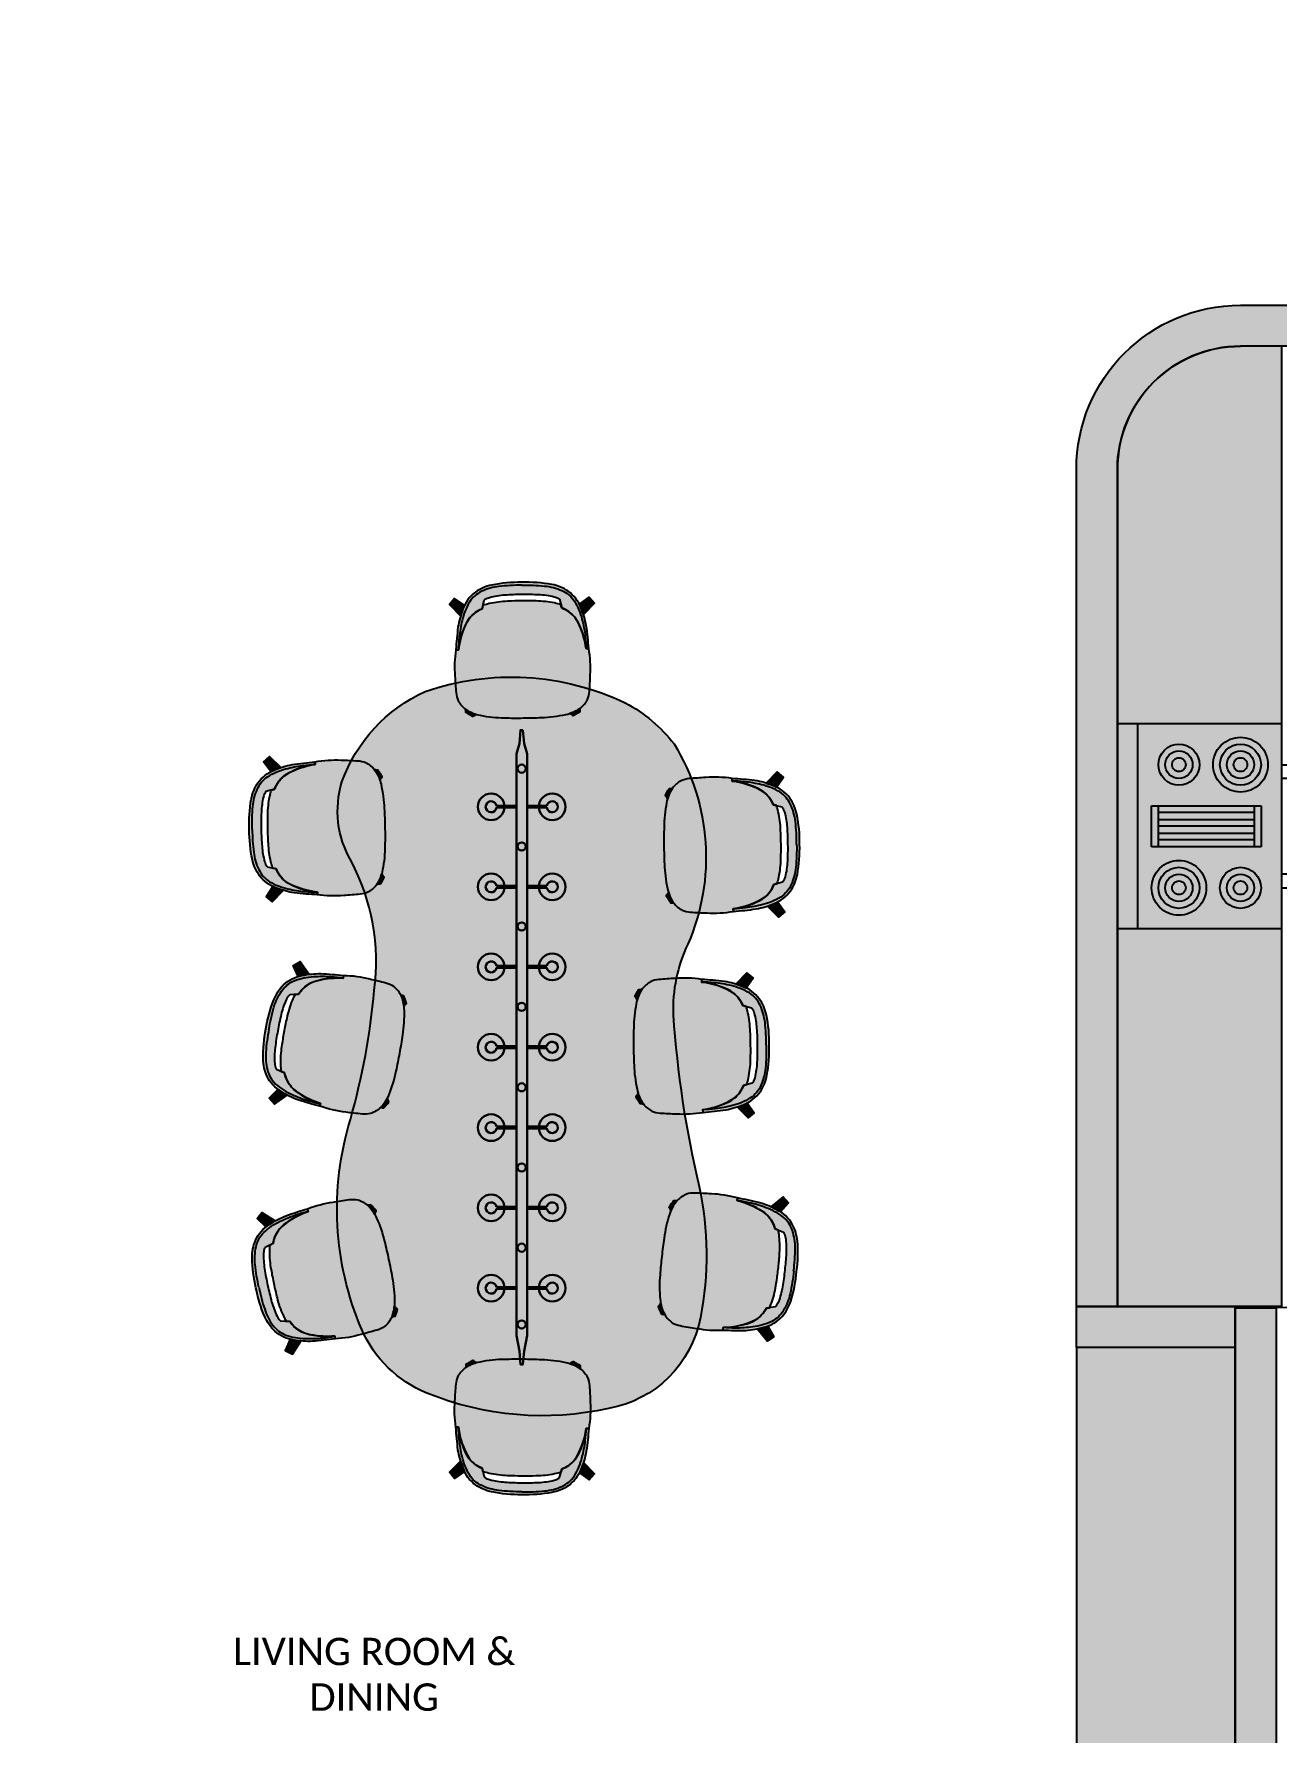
# Model space of a CAD drawing. Header units: millimetres. Extents: x 307301 to 459443, y -2888111 to -2805601.
# Drawn here: x 316114 to 320654, y -2820198 to -2813993 of the extents above; entities that cross this region are included whole.
import ezdxf

# ---------------------------------------------------------------- set-up
doc = ezdxf.new("R2010")
doc.units = ezdxf.units.MM
doc.header["$LTSCALE"] = 10
doc.header["$MEASUREMENT"] = 0
for name, color, linetype, lineweight in [('A-FURNITURE', 22, 'Continuous', 9), ('Bma-Furniture Hatch', 6, 'Continuous', 9), ('CHANDELIER', 6, 'Continuous', 30), ('FIXTURE', 8, 'Continuous', 9), ('HATCH WALL', 8, 'Continuous', 0)]:
    doc.layers.add(name, color=color, linetype=linetype, lineweight=lineweight)
for name, color, linetype in [('BMA  furniture', 6, 'Continuous'), ('BMA FURNITURE', 6, 'Continuous'), ('PDA FURNITURE', 6, 'Continuous'), ('TEXT - BMA', 6, 'Continuous'), ('WALL - PDA', 1, 'Continuous')]:
    doc.layers.add(name, color=color, linetype=linetype)
doc.styles.add('ARIALNARROW', font='calibri.ttf')
pattern_1 = [(37.50000000000001, (-622656.926523387, -138637.8098215967), (-0.1574833952740204, 4.817059422532896), [0, -3.8, 0, -4.25, 0, -4.0625]), (7.499999999999999, (-622656.926523387, -138637.8098215967), (4.424441763169318, 7.055365163074351), [0, -2.05, 0, -3.425, 0, -1.3125]), (327.5, (-622660.0015233869, -138637.8098215967), (7.785354654378738, 0.01414763384241235), [0, -1.25, 0, -4.5, 0, -5.875]), (317.5, (-622660.0015233869, -138637.8098215967), (7.515316511430735, 2.194188912335624), [0, -0.625, 0, -2.95, 0, -3.375])]
pattern_2 = [(37.50000000000001, (-622656.926523387, -139034.1694554028), (-0.1574833952740204, 4.817059422532896), [0, -3.8, 0, -4.25, 0, -4.0625]), (7.499999999999999, (-622656.926523387, -139034.1694554028), (4.424441763169318, 7.055365163074351), [0, -2.05, 0, -3.425, 0, -1.3125]), (327.5, (-622660.0015233869, -139034.1694554028), (7.785354654378738, 0.01414763384241235), [0, -1.25, 0, -4.5, 0, -5.875]), (317.5, (-622660.0015233869, -139034.1694554028), (7.515316511430735, 2.194188912335624), [0, -0.625, 0, -2.95, 0, -3.375])]
pattern_3 = [(37.50000000000001, (-622656.926523387, -139431.9512586358), (-0.1574833952740204, 4.817059422532896), [0, -3.8, 0, -4.25, 0, -4.0625]), (7.499999999999999, (-622656.926523387, -139431.9512586358), (4.424441763169318, 7.055365163074351), [0, -2.05, 0, -3.425, 0, -1.3125]), (327.5, (-622660.0015233869, -139431.9512586358), (7.785354654378738, 0.01414763384241235), [0, -1.25, 0, -4.5, 0, -5.875]), (317.5, (-622660.0015233869, -139431.9512586358), (7.515316511430735, 2.194188912335624), [0, -0.625, 0, -2.95, 0, -3.375])]
pattern_4 = [(37.50000000000001, (-622656.926523387, -139829.8929560517), (-0.1574833952740204, 4.817059422532896), [0, -3.8, 0, -4.25, 0, -4.0625]), (7.499999999999999, (-622656.926523387, -139829.8929560517), (4.424441763169318, 7.055365163074351), [0, -2.05, 0, -3.425, 0, -1.3125]), (327.5, (-622660.0015233869, -139829.8929560517), (7.785354654378738, 0.01414763384241235), [0, -1.25, 0, -4.5, 0, -5.875]), (317.5, (-622660.0015233869, -139829.8929560517), (7.515316511430735, 2.194188912335624), [0, -0.625, 0, -2.95, 0, -3.375])]
pattern_5 = [(37.50000000000001, (-622656.926523387, -140227.0532278824), (-0.1574833952740204, 4.817059422532896), [0, -3.8, 0, -4.25, 0, -4.0625]), (7.499999999999999, (-622656.926523387, -140227.0532278824), (4.424441763169318, 7.055365163074351), [0, -2.05, 0, -3.425, 0, -1.3125]), (327.5, (-622660.0015233869, -140227.0532278824), (7.785354654378738, 0.01414763384241235), [0, -1.25, 0, -4.5, 0, -5.875]), (317.5, (-622660.0015233869, -140227.0532278824), (7.515316511430735, 2.194188912335624), [0, -0.625, 0, -2.95, 0, -3.375])]
pattern_6 = [(37.50000000000001, (-622656.926523387, -140624.3824614493), (-0.1574833952740204, 4.817059422532896), [0, -3.8, 0, -4.25, 0, -4.0625]), (7.499999999999999, (-622656.926523387, -140624.3824614493), (4.424441763169318, 7.055365163074351), [0, -2.05, 0, -3.425, 0, -1.3125]), (327.5, (-622660.0015233869, -140624.3824614493), (7.785354654378738, 0.01414763384241235), [0, -1.25, 0, -4.5, 0, -5.875]), (317.5, (-622660.0015233869, -140624.3824614493), (7.515316511430735, 2.194188912335624), [0, -0.625, 0, -2.95, 0, -3.375])]
pattern_7 = [(37.50000000000001, (-622656.926523387, -138241.4501877907), (-0.1574833952740204, 4.817059422532896), [0, -3.8, 0, -4.25, 0, -4.0625]), (7.499999999999999, (-622656.926523387, -138241.4501877907), (4.424441763169318, 7.055365163074351), [0, -2.05, 0, -3.425, 0, -1.3125]), (327.5, (-622660.0015233869, -138241.4501877907), (7.785354654378738, 0.01414763384241235), [0, -1.25, 0, -4.5, 0, -5.875]), (317.5, (-622660.0015233869, -138241.4501877907), (7.515316511430735, 2.194188912335624), [0, -0.625, 0, -2.95, 0, -3.375])]

# ---------------------------------------------------------------- blocks, each defined once
blk = doc.blocks.new('A$C9a3b0c70')
at = {"layer": 'HATCH WALL'}
blk.add_hatch(color=7, dxfattribs=at).paths.add_polyline_path([(15749.89959769571, 14627.33651530769), (15899.89959769571, 14627.33651530769), (15899.89959769571, 9467.265699433628), (15749.89959769571, 9467.265699433628)])
at = {"layer": 'WALL - PDA'}
blk.add_lwpolyline([(15749.89959769571, 14627.33651530769), (15899.89959769571, 14627.33651530769), (15899.89959769571, 9467.265699433628), (15749.89959769571, 9467.265699433628)], close=True, dxfattribs=at)
blk = doc.blocks.new('ERTRYRUYRTUTYIU')
at = {"layer": 'BMA  furniture'}
h = blk.add_hatch(color=253, dxfattribs=at)
h.dxf.hatch_style = 1
h.set_gradient(color1=(173, 173, 173), one_color=1, tint=1, name='SPHERICAL')
h.paths.add_polyline_path([(0, 15.00000249581353), (0, -15.00000249581353), (-23.99999999330612, -15.00000249581353), (-23.99999999330612, 15.00000249581353)])
at = {"layer": 'BMA  furniture', "color": 3}
for p, q in [((-23.99999999330612, 15.00000249581353), (0, 15.00000249581353)), ((-23.99999999330612, -15.00000249581353), (-23.99999999330612, 15.00000249581353)), ((-20.99999949411722, -15.00000249581353), (-20.99999949411722, 15.00000249581353)), ((0, 15.00000249581353), (0, -15.00000249581353)), ((1.0000001664157, 13.00000216304033), (2.000000332773196, 13.00000216304033)), ((1.0000001664157, -13.00000216304033), (1.0000001664157, 13.00000216304033)), ((2.000000332773196, 13.00000216304033), (2.000000332773196, -13.00000216304033)), ((0, 9.000001497493935), (1.0000001664157, 9.000001497493935)), ((1.0000001664157, 7.000001164720743), (0, 7.000001164720743)), ((-18.99999916134402, 3.000000499174348), (-3.000000499159796, 3.000000499174348)), ((-18.99999916134402, -3.000000499145243), (-18.99999916134402, 3.000000499174348)), ((-17.99999899495742, -3.000000499145243), (-17.99999899495742, 3.000000499174348)), ((-4.000000665546393, 3.000000499174348), (-4.000000665546393, -3.000000499145243)), ((-3.000000499159796, 3.000000499174348), (-3.000000499159796, -3.000000499145243)), ((-4.000000665546393, 2.000000332787749), (-17.99999899495742, 2.000000332787749)), ((-17.99999899495742, 1.000000166401149), (-4.000000665546393, 1.000000166401149)), ((-4.000000665546393, 1.45519e-11), (-17.99999899495742, 1.45519e-11)), ((-17.99999899495742, -1.000000166372045), (-4.000000665546393, -1.000000166372045)), ((-4.000000665546393, -2.000000332758645), (-17.99999899495742, -2.000000332758645)), ((-3.000000499159796, -3.000000499145243), (-18.99999916134402, -3.000000499145243)), ((1.0000001664157, -7.000001164691639), (0, -7.000001164691639)), ((0, -9.000001497493935), (1.0000001664157, -9.000001497493935)), ((2.000000332773196, -13.00000216304033), (1.0000001664157, -13.00000216304033)), ((0, -15.00000249581353), (-23.99999999330612, -15.00000249581353))]:
    blk.add_line(p, q, dxfattribs=at)
for centre, major_axis, ratio, start_param, end_param in [((-5.999996998289133, 9.000001497493935), (-2.828427595367653, 2.828427595367653), 0.9999999999935676, 3.926990816990457, 10.21017612417004), ((-14.9999982957961, 9.000001497493935), (2.12132069652583, 2.12132069652583), 0.999999999993484, 5.497787143778878, 11.78097245095846), ((-14.9999982957961, 9.000001497493935), (1.414213797702195, 1.414213797702195), 0.9999999999675866, 5.497787143765931, 11.78097245094551), ((-14.9999982957961, 9.000001497493935), (-0.7071068988556483, 0.7071068988556484), 0.9999999999547204, 3.926990817009881, 10.21017612418946), ((-5.999996998289133, 9.000001497493935), (-2.121320696509193, 2.121320696509194), 0.999999999999468, 3.926990816987506, 10.21017612416709), ((-5.999996998289133, 9.000001497493935), (1.414213797680559, 1.414213797680559), 0.9999999999981879, 5.497787143781232, 11.78097245096082), ((-5.999996998289133, 9.000001497493935), (-0.707106898842015, 0.707106898842015), 0.9999999999641764, 3.926990817005152, 10.21017612418473), ((-14.9999982957961, -9.000001497493935), (-2.828427595409613, 2.828427595409613), 0.9999999999711748, 3.926990817001653, 10.21017612418124), ((-14.9999982957961, -9.000001497493935), (2.12132069653775, 2.12132069653775), 0.9999999999919474, 5.497787143778111, 11.7809724509577), ((-14.9999982957961, -9.000001497493935), (1.414213797714119, 1.414213797714119), 0.9999999999652811, 5.497787143764779, 11.78097245094436), ((-5.999996998289133, -9.000001497493935), (2.121320696519984, 2.121320696519984), 0.9999999999989958, 5.497787143781637, 11.78097245096122), ((-5.999996998289133, -9.000001497493935), (1.41421379769248, 1.41421379769248), 0.9999999999958828, 5.497787143780079, 11.78097245095966), ((-14.9999982957961, -9.000001497493935), (-0.7071068988976066, 0.7071068988976067), 0.9999999998651488, 3.926990817054666, 10.21017612423425), ((-5.999996998289133, -9.000001497493935), (-0.7071068988839734, 0.7071068988839734), 0.9999999998746052, 3.926990817049937, 10.21017612422952)]:
    blk.add_ellipse(centre, major_axis=major_axis, ratio=ratio, start_param=start_param, end_param=end_param, dxfattribs=at)
blk = doc.blocks.new('A$C369A41CEgtrgy')
at = {"layer": 'BMA FURNITURE', "true_color": 0xffffff}
h = blk.add_hatch(color=7, dxfattribs=at)
h.set_gradient(color1=(255, 255, 255), color2=(171, 171, 171), one_color=1, tint=0.6700000166893005, name='INVSPHERICAL')
edge = h.paths.add_edge_path()
edge.add_line((82.16341987560737, 210.0811612872639), (56.87004250776954, 246.3130868120061))
edge.add_line((56.87004250776954, 246.3130868120061), (79.1936093653203, 265.0454565724067))
edge.add_line((79.1936093653203, 265.0454565724067), (119.9295555191347, 224.5602871532028))
edge.add_arc((207.1138442233932, -59.3364590183599), 296.9822598803979, 107.0716480000344, 114.8809133054109)
h = blk.add_hatch(color=7, dxfattribs=at)
h.set_gradient(color1=(255, 255, 255), color2=(238, 244, 220), tint=0.6700000166893005, name='INVSPHERICAL')
edge = h.paths.add_edge_path()
edge.add_line((244.4488854899537, 242.8430357058969), (244.4980348896934, 233.0177812302427))
edge.add_arc((287.5403319573877, -89.07264623594614), 324.9536625462404, 97.61158006485766, 113.0467610000747)
edge.add_arc((200.1157315586087, 104.2210117612268), 112.9634315830201, 110.6237087544976, 158.432711503545)
edge.add_line((95.06126459618099, 145.7456531955831), (83.46201748034218, 142.5656400519365))
edge.add_arc((273.3027226026341, 76.13604490233385), 201.1277813557071, 160.713893304616, 167.6456772777677)
edge.add_arc((444.3082407564804, 41.22098921023082), 375.6518543588301, 168.0241265612534, 178.2869889129616)
edge.add_arc((1196.804819665084, 5.691577155360203), 1128.949299155472, 177.6262425104836, 180.2955066608855)
edge.add_arc((1196.804819667971, -5.953628179684653), 1128.949299158352, 179.7044933391761, 182.3737574895771)
edge.add_arc((444.3082407567688, -41.48304023590959), 375.651854359059, 181.7130110870312, 191.975873438742)
edge.add_arc((273.3027226030533, -76.39809592848272), 201.127781355963, 192.3543227220845, 199.2861066952307)
edge.add_line((83.46201748034218, -142.8276910776621), (95.06126459618099, -146.0077042211486))
edge.add_arc((200.1157315585646, -104.4830627868493), 112.9634315829582, 201.5672884964363, 249.3762912454829)
edge.add_arc((287.5403319574598, 88.81059521015231), 324.953662546068, 246.9532389998874, 262.3884199351048)
edge.add_line((244.498034889577, -233.2798322558374), (244.4488854900119, -243.1050867315789))
edge.add_arc((312.1375052954133, 185.4891775708817), 433.9064330522511, 261.0253072047941, 273.7887184911496)
edge.add_arc((227.892580745123, 2110.335193275183), 2360.506405419778, 272.7418269398487, 274.2087651225639)
edge.add_arc((393.8961186999648, -151.8625033003588), 92.2273278017968, 274.4998515651573, 293.8680815149568)
edge.add_arc((385.3773647407932, -151.0355233719119), 96.71833469716024, 298.2891542721807, 322.3732358907831)
edge.add_arc((358.5106767265214, -135.0958829276357), 127.7841352840382, 324.0675740510646, 350.5068964297776)
edge.add_arc((25.2781794454429, -58.53024428950337), 469.5313008065422, 347.9975189370214, 358.9209063330519)
edge.add_arc((-938.1946170762229, -8.34566945398251), 1434.1360780359, 357.6411176831501, 360.3334232665312)
edge.add_arc((-938.1946170792703, 8.345669452864808), 1434.13607803894, 359.6665767335165, 362.3588823168971)
edge.add_arc((25.2781794458615, 58.53024429026783), 469.5313008060547, 1.079093666879031, 12.00248106291035)
edge.add_arc((358.5106767265112, 135.0958829277649), 127.7841352841034, 9.493103570211717, 35.93242594892327)
edge.add_arc((385.377364741066, 151.0355233718749), 96.71833469710191, 37.62676410938011, 61.71084572798427)
edge.add_arc((393.8961186998324, 151.8625033008246), 92.22732780146423, 66.13191848486183, 85.50014843677518)
edge.add_arc((227.8925807437643, -2110.335193279574), 2360.506405424395, 85.7912348774906, 87.25817306012786)
edge.add_arc((313.3116348492559, -185.675074327288), 434.0159546327011, 86.36756499154859, 99.12936412063712)
h = blk.add_hatch(color=7, dxfattribs=at)
h.set_gradient(color1=(255, 255, 255), color2=(238, 244, 220), tint=0.6700000166893005, name='INVSPHERICAL')
edge = h.paths.add_edge_path()
edge.add_arc((497.613697320291, 13.37847282146346), 497.793506683047, 168.8107094569579, 181.5400408513152)
edge.add_arc((474.9682043692371, -15.28986966258271), 475.2142414490923, 178.1562079931508, 191.4930416985863)
edge.add_arc((166.9861546094406, -78.66720368183209), 160.7814115189342, 191.2288165231428, 214.5267546094332)
edge.add_arc((144.0664553702566, -88.56680195004066), 136.3734773647273, 216.5584588561736, 248.8782173287001)
edge.add_arc((226.8656258833938, 123.1566382403948), 363.7106396078508, 248.7298876944831, 259.6226247848948)
edge.add_arc((345.240953808866, 1197.045165698459), 1443.411609201978, 262.6806197878687, 265.9958312479233)
edge.add_line((244.4488854900119, -242.8430357057514), (244.7301618653582, -233.2098906448227))
edge.add_arc((271.0883001072038, 23.61573099759033), 258.1746528681469, 236.5258152841344, 264.14022257064767, ccw=False)
edge.add_arc((200.1157315583522, -104.2210117611935), 112.9634315827624, 201.5672884963979, 230.7801282751355, ccw=False)
edge.add_line((95.06126459612278, -145.7456531953503), (63.55471188679803, -137.4645635693305))
edge.add_arc((66.25295121228869, -132.4865573405471), 5.662247033769461, 209.7326159519848, 241.5408843279777, ccw=False)
edge.add_arc((118.8611101439688, -100.2931032150291), 67.33675276877912, 195.2778084664517, 211.3188555634113, ccw=False)
edge.add_arc((329.972158682302, -47.09764391081526), 285.0366349588458, 182.9359558269737, 194.4109844236028, ccw=False)
edge.add_arc((970.9820409536703, -5.953888722361011), 927.3492686962454, 179.6321396364207, 183.4461436690289, ccw=False)
edge.add_arc((970.9820409526322, 5.953888720682727), 927.3492686951955, 176.5538563308615, 180.3678603634671, ccw=False)
edge.add_arc((329.9721586823933, 47.09764391149201), 285.0366349587875, 165.5890155765165, 177.0640441731561, ccw=False)
edge.add_arc((118.8611101442018, 100.2931032153577), 67.33675276894027, 148.68114443684, 164.7221915337985, ccw=False)
edge.add_arc((66.25295121234421, 132.4865573406185), 5.662247033912193, 118.4591156718786, 150.2673840478071, ccw=False)
edge.add_line((63.55471188679803, 137.4645635695342), (95.06126459618099, 145.7456531955831))
edge.add_arc((200.1157315583249, 104.2210117614055), 112.9634315826905, 129.2198717248382, 158.4327115035764, ccw=False)
edge.add_arc((271.0883001071446, -23.61573099743222), 258.1746528681079, 95.8597774293271, 123.47418471584001, ccw=False)
edge.add_line((244.7301618654165, 233.2098906449537), (244.4488854899537, 242.8430357058969))
edge.add_arc((345.2409538098767, -1197.045165697685), 1443.411609201426, 94.00416875212072, 97.31938021217456)
edge.add_arc((226.8656258824841, -123.1566382401249), 363.7106396075075, 100.3773752149695, 111.270112305394)
edge.add_arc((144.0664553703492, 88.5668019503785), 136.3734773646836, 111.1217826713749, 143.4415411438754)
edge.add_arc((166.9861546097146, 78.66720368185909), 160.7814115192203, 145.4732453905542, 168.771183476845)
h = blk.add_hatch(color=7, dxfattribs=at)
h.set_gradient(color1=(255, 255, 255), color2=(171, 171, 171), one_color=1, tint=0.6700000166893005, name='INVSPHERICAL')
edge = h.paths.add_edge_path()
edge.add_arc((640.8913860622345, 81.20495416510843), 183.1705502282668, 146.0516531180992, 150.7199693519442, ccw=False)
edge.add_arc((-433.4396424926901, -342.9168921222685), 1062.027065490636, 29.71379281665173, 31.29073982088795)
edge.add_arc((473.1271730610058, 253.0146324626233), 44.34568438124687, 255.4273033763351, 271.26725741016776, ccw=False)
edge.add_arc((358.6167147553259, 135.1577983325778), 127.6614932866688, 27.458201411508128, 35.94467861720801, ccw=False)
edge.add_arc((364.8763591820639, 138.0760035500547), 120.7617901442581, 15.717511565989412, 27.5990518177328, ccw=False)
h = blk.add_hatch(color=7, dxfattribs=at)
h.set_gradient(color1=(255, 255, 255), color2=(171, 171, 171), one_color=1, tint=0.6700000166893005, name='INVSPHERICAL')
edge = h.paths.add_edge_path()
edge.add_arc((640.8913860636625, -80.94290314057935), 183.170550228734, 209.2800306474404, 213.9483468812854)
edge.add_arc((-433.439642496417, 343.1789431460011), 1062.027065492748, 328.70926017931174, 330.28620718354796, ccw=False)
edge.add_arc((473.1271730607157, -252.7525814369975), 44.34568438142593, 88.73274258946236, 104.5726966232951)
edge.add_arc((358.6167147548751, -134.8957473066791), 127.6614932870028, 324.0553213828854, 332.5417985885854)
edge.add_arc((364.8763591816443, -137.8139525235211), 120.7617901448581, 332.4009481820926, 344.282488433836)
h = blk.add_hatch(color=7, dxfattribs=at)
h.set_gradient(color1=(255, 255, 255), color2=(171, 171, 171), one_color=1, tint=0.6700000166893005, name='INVSPHERICAL')
edge = h.paths.add_edge_path()
edge.add_line((82.16341987554915, -210.0811612872349), (56.87004250776954, -246.3130868118315))
edge.add_line((56.87004250776954, -246.3130868118315), (79.1936093652621, -265.0454565722757))
edge.add_line((79.1936093652621, -265.0454565722757), (119.9295555191347, -224.5602871529991))
edge.add_arc((207.1138442229959, 59.33645901810792), 296.9822598798456, 245.1190866946365, 252.928352000013, ccw=False)
at = {"layer": 'BMA FURNITURE', "elevation": -5.22842072e-08}
for points in [[(82.16341987560737, 210.0811612872639), (56.87004250776954, 246.3130868120061), (79.1936093653203, 265.0454565724067), (119.9295555191347, 224.5602871532028, 0.0340875415302298), (82.16341986786571, 210.081161298207, 0.6385322360229201)], [(10.80520170694217, -0.1396609769726638, -0.0300470708931297), (14.55734733724966, 83.56894439285679, -0.0802012385097734), (31.63709749240661, 146.3820098268625, -0.1395656060797189), (70.50182819284963, 191.855621313487, -0.0786083798040591), (137.0183660355978, 219.0379490925552, -0.0333941394946387), (199.774933407607, 230.5330453949718, -0.027995481556322), (244.6163015234051, 233.2021891292388, 0.9965283898924872)], [(10.80520170688396, 0.1396609772491502, 0.0300470708931297), (14.55734733724966, -83.5689443925803, 0.0802012385097734), (31.63709749240661, -146.3820098267315, 0.1395656060797189), (70.50182819284963, -191.8556213133852, 0.0786083798040591), (137.0183660355978, -219.0379490924533, 0.0333941394946387), (199.774933407607, -230.5330453948845, 0.027995481556322), (244.6163015232887, -233.2021891291515, -0.9965283898924872)], [(82.16341987554915, -210.0811612872349), (56.87004250776954, -246.3130868118315), (79.1936093652621, -265.0454565722757), (119.9295555191347, -224.5602871529991, -0.0340875415302298), (82.16341986792395, -210.0811612980615, -0.6385322360229201)]]:
    blk.add_lwpolyline(points, format="xyb", dxfattribs=at)
at = {"layer": 'BMA FURNITURE'}
for points in [[(244.4488854899537, 242.8430357058969), (244.4980348896934, 233.0177812302427, 0.06745069480659499), (160.3267400083714, 209.9450536174991, 0.2116856805395951), (95.06126459618099, 145.7456531955831), (83.46201748034218, 142.5656400519365, 0.0302548395849127), (76.83242529857671, 119.1686686931789, 0.0448101407520234), (68.82426613214193, 52.45043637101479, 0.0116473886659936), (67.87053576641482, -0.1310255127609707, 0.0116473886659899), (68.82426613220014, -52.71248739665316, 0.0448101407520347), (76.83242529863492, -119.4307197188755, 0.0302548395848891), (83.46201748034218, -142.8276910776621), (95.06126459618099, -146.0077042211486, 0.2116856805395911), (160.3267400083131, -210.2071046430501, 0.0674506948065964), (244.498034889577, -233.2798322558374), (244.4488854900119, -243.1050867315789, 0.0557485338309869), (340.8089283507434, -247.4689522108674, 0.0064008127153782), (401.1319532460182, -243.805543775874, 0.0847116094890396), (431.2142660710377, -236.2025049025106, 0.1054751776917009), (461.9787253866086, -210.0835361564386, 0.1158778243335655), (484.5448671115446, -156.1711785194202, 0.0476983930380864), (494.7262090681468, -67.37275074663921, 0.0117479396405894), (495.9171777729644, 2.91038e-11, 0.0117479396405875), (494.7262090680887, 67.37275074682839, 0.0476983930380903), (484.5448671116026, 156.1711785195366, 0.1158778243335593), (461.978725386667, 210.0835361565842, 0.1054751776917084), (431.2142660710377, 236.2025049025542, 0.0847116094983292), (401.1319532427586, 243.8055437762523, 0.0064008127150382), (340.8089283505688, 247.468952211042, 0.0557414776085717)], [(9.282526593480725, 109.9757967615587, 0.0555993713359072), (0, 0, 0.0582586925494812), (9.282526593480725, -109.9757967614423, 0.1020080592408658), (34.52452173945494, -169.7966616382909, 0.1419638819984661), (94.92407209437805, -215.778245989146, 0.047564352434508), (161.3501586990896, -234.6046689513896, 0.0144663478671359), (244.4488854900119, -242.8430357057514), (244.7301618653582, -233.2098906448227, -0.1210770814858496), (128.689175590407, -191.7366330953955, -0.1281598983414404), (95.06126459612278, -145.7456531953503), (63.55471188679803, -137.4645635693305, -0.1396878237280972), (61.33614278846653, -135.2947660925565, -0.0701067917114739), (53.90406864188843, -118.0363000166398, -0.050111139742419), (45.30965965968788, -61.69712742436967, -0.0166432684774877), (43.65188542084069, 7.27596e-11, -0.016643268477476), (45.30965965980429, 61.69712742439879, -0.0501111397424647), (53.90406864188843, 118.0363000167272, -0.0701067917114693), (61.33614278840831, 135.2947660927166, -0.1396878237278106), (63.55471188679803, 137.4645635695342), (95.06126459618099, 145.7456531955831, -0.1281598983414428), (128.6891755904653, 191.7366330955846, -0.1210770814858486), (244.7301618654165, 233.2098906449537), (244.4488854899537, 242.8430357058969, 0.0144663478671324), (161.3501586990896, 234.6046689514769, 0.0475643524345644), (94.92407209431985, 215.7782459893788, 0.1419638819983503), (34.52452173951315, 169.7966616385091, 0.1020080592408672)]]:
    blk.add_lwpolyline(points, format="xyb", close=True, dxfattribs=at)
for points in [[(481.1227448248536, 170.7897282513731, -0.0203721898299137), (488.9438391734729, 183.4956842701067, 0.006880837928486), (474.1079227041918, 208.6797945427825, -0.06922509915304499), (461.9694359678542, 210.0955851036561, -0.0370461759690052), (471.896815713204, 194.0226910544297, -0.0518894954720425), (481.1227448248536, 170.7897282513731, -1.320260531083903)], [(481.1227448249119, -170.5276772253564, 0.0203721898299137), (488.9438391734146, -183.2336332442064, -0.006880837928486), (474.1079227041918, -208.417743516984, 0.06922509915304499), (461.969435967796, -209.8335340777849, 0.0370461759690052), (471.8968157131456, -193.7606400285003, 0.0518894954720425), (481.1227448249119, -170.5276772253564, 1.320260531083903)]]:
    blk.add_lwpolyline(points, format="xyb", dxfattribs=at)
blk = doc.blocks.new('*U95')
at = {"layer": 'BMA FURNITURE', "xscale": -1, "rotation": 89.51145818409539}
blk.add_blockref('A$C369A41CEgtrgy', (-1.420574587653313, 367.4262092718855), dxfattribs=at)
blk = doc.blocks.new('66SDF')
at = {"layer": 'CHANDELIER', "ltscale": 5}
h = blk.add_hatch(dxfattribs=at)
h.set_pattern_fill('AR-SAND', color=41, scale=2.5)
h.set_pattern_definition(pattern_6)
edge = h.paths.add_edge_path(flags=17)
edge.add_arc((109114.0138158485, -137568.6408085084), 65.9626998688127, 90, 450, ccw=False)
edge = h.paths.add_edge_path()
edge.add_arc((109114.0138158485, -137568.6408085084), 77.9626998688127, 90, 450, ccw=False)
h = blk.add_hatch(dxfattribs=at)
h.set_pattern_fill('AR-SAND', color=41, scale=2.5)
h.set_pattern_definition(pattern_5)
edge = h.paths.add_edge_path(flags=17)
edge.add_arc((109511.3430494154, -137568.6408085084), 65.9626998688127, 90, 450, ccw=False)
edge = h.paths.add_edge_path()
edge.add_arc((109511.3430494154, -137568.6408085084), 77.9626998688127, 90, 450, ccw=False)
h = blk.add_hatch(dxfattribs=at)
h.set_pattern_fill('AR-SAND', color=41, scale=2.5)
h.set_pattern_definition(pattern_4)
edge = h.paths.add_edge_path(flags=17)
edge.add_arc((109908.5033212462, -137568.6408085084), 65.9626998688127, 90, 450, ccw=False)
edge = h.paths.add_edge_path()
edge.add_arc((109908.5033212462, -137568.6408085084), 77.9626998688127, 90, 450, ccw=False)
h = blk.add_hatch(dxfattribs=at)
h.set_pattern_fill('AR-SAND', color=41, scale=2.5)
h.set_pattern_definition(pattern_3)
edge = h.paths.add_edge_path(flags=17)
edge.add_arc((110306.445018662, -137568.6408085084), 65.9626998688127, 90, 450, ccw=False)
edge = h.paths.add_edge_path()
edge.add_arc((110306.445018662, -137568.6408085084), 77.9626998688127, 90, 450, ccw=False)
h = blk.add_hatch(dxfattribs=at)
h.set_pattern_fill('AR-SAND', color=41, scale=2.5)
h.set_pattern_definition(pattern_2)
edge = h.paths.add_edge_path(flags=17)
edge.add_arc((110704.2268218951, -137568.6408085084), 65.9626998688127, 90, 450, ccw=False)
edge = h.paths.add_edge_path()
edge.add_arc((110704.2268218951, -137568.6408085084), 77.9626998688127, 90, 450, ccw=False)
h = blk.add_hatch(dxfattribs=at)
h.set_pattern_fill('AR-SAND', color=41, scale=2.5)
h.set_pattern_definition(pattern_1)
edge = h.paths.add_edge_path(flags=17)
edge.add_arc((111100.5864557011, -137568.6408085084), 65.9626998688127, 90, 450, ccw=False)
edge = h.paths.add_edge_path()
edge.add_arc((111100.5864557011, -137568.6408085084), 77.9626998688127, 90, 450, ccw=False)
h = blk.add_hatch(dxfattribs=at)
h.set_pattern_fill('AR-SAND', color=41, scale=2.5)
h.set_pattern_definition(pattern_7)
edge = h.paths.add_edge_path(flags=17)
edge.add_arc((111496.9460895071, -137568.6408085084), 65.9626998688127, 90, 450, ccw=False)
edge = h.paths.add_edge_path()
edge.add_arc((111496.9460895071, -137568.6408085084), 77.9626998688127, 90, 450, ccw=False)
at = {"layer": 'CHANDELIER', "true_color": 0xddba98}
h = blk.add_hatch(color=31, dxfattribs=at)
h.dxf.hatch_style = 1
h.paths.add_polyline_path([(111876.3308527129, -137726.0186071917), (111876.3308527129, -137713.8468321087), (111810.4458326401, -137708.2682225275), (111758.2446875504, -137693.5605403031), (108879.9890372863, -137693.5605403031), (108802.444204684, -137708.2682225275), (108736.5591846112, -137713.8468321087), (108736.5591846112, -137726.0186071917), (108802.444204684, -137731.5972167728), (108879.9890372863, -137746.3048989973), (111758.2446875504, -137746.3048989973), (111810.4458326401, -137731.5972167728)])
at = {"layer": 'CHANDELIER', "ltscale": 5}
h = blk.add_hatch(dxfattribs=at)
h.set_pattern_fill('AR-SAND', color=41, scale=2.5)
h.set_pattern_definition(pattern_6)
edge = h.paths.add_edge_path(flags=17)
edge.add_arc((109114.0138158485, -137871.2246307922), 65.9626998688127, -90.00000000000001, 270)
edge = h.paths.add_edge_path()
edge.add_arc((109114.0138158485, -137871.2246307922), 77.9626998688127, -90.00000000000001, 270)
h = blk.add_hatch(dxfattribs=at)
h.set_pattern_fill('AR-SAND', color=41, scale=2.5)
h.set_pattern_definition(pattern_5)
edge = h.paths.add_edge_path(flags=17)
edge.add_arc((109511.3430494154, -137871.2246307922), 65.9626998688127, -90.00000000000001, 270)
edge = h.paths.add_edge_path()
edge.add_arc((109511.3430494154, -137871.2246307922), 77.9626998688127, -90.00000000000001, 270)
h = blk.add_hatch(dxfattribs=at)
h.set_pattern_fill('AR-SAND', color=41, scale=2.5)
h.set_pattern_definition(pattern_4)
edge = h.paths.add_edge_path(flags=17)
edge.add_arc((109908.5033212462, -137871.2246307922), 65.9626998688127, -90.00000000000001, 270)
edge = h.paths.add_edge_path()
edge.add_arc((109908.5033212462, -137871.2246307922), 77.9626998688127, -90.00000000000001, 270)
h = blk.add_hatch(dxfattribs=at)
h.set_pattern_fill('AR-SAND', color=41, scale=2.5)
h.set_pattern_definition(pattern_3)
edge = h.paths.add_edge_path(flags=17)
edge.add_arc((110306.445018662, -137871.2246307922), 65.9626998688127, -90.00000000000001, 270)
edge = h.paths.add_edge_path()
edge.add_arc((110306.445018662, -137871.2246307922), 77.9626998688127, -90.00000000000001, 270)
h = blk.add_hatch(dxfattribs=at)
h.set_pattern_fill('AR-SAND', color=41, scale=2.5)
h.set_pattern_definition(pattern_2)
edge = h.paths.add_edge_path(flags=17)
edge.add_arc((110704.2268218951, -137871.2246307922), 65.9626998688127, -90.00000000000001, 270)
edge = h.paths.add_edge_path()
edge.add_arc((110704.2268218951, -137871.2246307922), 77.9626998688127, -90.00000000000001, 270)
h = blk.add_hatch(dxfattribs=at)
h.set_pattern_fill('AR-SAND', color=41, scale=2.5)
h.set_pattern_definition(pattern_1)
edge = h.paths.add_edge_path(flags=17)
edge.add_arc((111100.5864557011, -137871.2246307922), 65.9626998688127, -90.00000000000001, 270)
edge = h.paths.add_edge_path()
edge.add_arc((111100.5864557011, -137871.2246307922), 77.9626998688127, -90.00000000000001, 270)
h = blk.add_hatch(dxfattribs=at)
h.set_pattern_fill('AR-SAND', color=41, scale=2.5)
h.set_pattern_definition(pattern_7)
edge = h.paths.add_edge_path(flags=17)
edge.add_arc((111496.9460895071, -137871.2246307922), 65.9626998688127, -90.00000000000001, 270)
edge = h.paths.add_edge_path()
edge.add_arc((111496.9460895071, -137871.2246307922), 77.9626998688127, -90.00000000000001, 270)
at = {"layer": 'CHANDELIER'}
for points in [[(109119.1658357394, -137595.4223762663), (109119.1658357394, -137693.5605403032), (109109.8861359544, -137693.5605403032), (109109.8861359544, -137595.5992568914, -11.6679793681529)], [(109516.4950693063, -137595.4223762663), (109516.4950693063, -137693.5605403032), (109507.2153695212, -137693.5605403032), (109507.2153695212, -137595.5992568914, -11.6679793681529)], [(109913.655341137, -137595.4223762663), (109913.655341137, -137693.5605403032), (109904.375641352, -137693.5605403032), (109904.375641352, -137595.5992568914, -11.6679793681529)], [(110311.5970385529, -137595.4223762663), (110311.5970385529, -137693.5605403032), (110302.3173387678, -137693.5605403032), (110302.3173387678, -137595.5992568914, -11.6679793681529)], [(110709.378841786, -137595.4223762663), (110709.378841786, -137693.5605403032), (110700.0991420009, -137693.5605403032), (110700.0991420009, -137595.5992568914, -11.6679793681529)], [(111105.7384755919, -137595.4223762663), (111105.7384755919, -137693.5605403032), (111096.4587758069, -137693.5605403032), (111096.4587758069, -137595.5992568914, -11.6679793681529)], [(111502.098109398, -137595.4223762663), (111502.098109398, -137693.5605403032), (111492.8184096129, -137693.5605403032), (111492.8184096129, -137595.5992568914, -11.6679793681529)], [(109119.1658357394, -137844.4430630343), (109119.1658357394, -137746.3048989974), (109109.8861359544, -137746.3048989974), (109109.8861359544, -137844.2661824092, 11.6679793681529)], [(109516.4950693063, -137844.4430630343), (109516.4950693063, -137746.3048989974), (109507.2153695212, -137746.3048989974), (109507.2153695212, -137844.2661824092, 11.6679793681529)], [(109913.655341137, -137844.4430630343), (109913.655341137, -137746.3048989974), (109904.375641352, -137746.3048989974), (109904.375641352, -137844.2661824092, 11.6679793681529)], [(110311.5970385529, -137844.4430630343), (110311.5970385529, -137746.3048989974), (110302.3173387678, -137746.3048989974), (110302.3173387678, -137844.2661824092, 11.6679793681529)], [(110709.378841786, -137844.4430630343), (110709.378841786, -137746.3048989974), (110700.0991420009, -137746.3048989974), (110700.0991420009, -137844.2661824092, 11.6679793681529)], [(111105.7384755919, -137844.4430630343), (111105.7384755919, -137746.3048989974), (111096.4587758069, -137746.3048989974), (111096.4587758069, -137844.2661824092, 11.6679793681529)], [(111502.098109398, -137844.4430630343), (111502.098109398, -137746.3048989974), (111492.8184096129, -137746.3048989974), (111492.8184096129, -137844.2661824092, 11.6679793681529)]]:
    blk.add_lwpolyline(points, format="xyb", close=True, dxfattribs=at)
blk.add_lwpolyline([(111876.3308527129, -137726.0186071917), (111876.3308527129, -137713.8468321087), (111810.4458326401, -137708.2682225275), (111758.2446875504, -137693.5605403031), (108879.9890372863, -137693.5605403031), (108802.444204684, -137708.2682225275), (108736.5591846112, -137713.8468321087), (108736.5591846112, -137726.0186071917), (108802.444204684, -137731.5972167728), (108879.9890372863, -137746.3048989973), (111758.2446875504, -137746.3048989973), (111810.4458326401, -137731.5972167728), (111876.3308527129, -137726.0186071917)], dxfattribs=at)
for centre, radius in [((109114.0138158485, -137568.6408085084), 65.9626998688127), ((109114.0138158485, -137568.6408085084), 65.9626998688127), ((109511.3430494154, -137568.6408085084), 65.9626998688127), ((109511.3430494154, -137568.6408085084), 65.9626998688127), ((109908.5033212462, -137568.6408085084), 65.9626998688127), ((109908.5033212462, -137568.6408085084), 65.9626998688127), ((110306.445018662, -137568.6408085084), 65.9626998688127), ((110306.445018662, -137568.6408085084), 65.9626998688127), ((110704.2268218951, -137568.6408085084), 65.9626998688127), ((110704.2268218951, -137568.6408085084), 65.9626998688127), ((111100.5864557011, -137568.6408085084), 65.9626998688127), ((111100.5864557011, -137568.6408085084), 65.9626998688127), ((111496.9460895071, -137568.6408085084), 65.9626998688127), ((111496.9460895071, -137568.6408085084), 65.9626998688127), ((108934.0567381514, -137719.9327196502), 20.17193898656114), ((109313.873997641, -137719.9327196503), 20.17193898656114), ((109711.2032312078, -137719.9327196503), 20.17193898656114), ((110108.3635030386, -137719.9327196503), 20.17193898656114), ((110506.3052004544, -137719.9327196503), 20.17193898656114), ((110904.0870036875, -137719.9327196503), 20.17193898656114), ((111300.4466374935, -137719.9327196503), 20.17193898656114), ((111685.678545721, -137719.9327196502), 20.17193898656114), ((109114.0138158485, -137871.2246307922), 65.9626998688127), ((109511.3430494154, -137871.2246307922), 65.9626998688127), ((109908.5033212462, -137871.2246307922), 65.9626998688127), ((110306.445018662, -137871.2246307922), 65.9626998688127), ((110704.2268218951, -137871.2246307922), 65.9626998688127), ((111100.5864557011, -137871.2246307922), 65.9626998688127), ((111496.9460895071, -137871.2246307922), 65.9626998688127)]:
    blk.add_circle(centre, radius, dxfattribs=at)
blk = doc.blocks.new('tdt')
at = {"true_color": 0xffffff}
h = blk.add_hatch(color=7, dxfattribs=at)
h.dxf.hatch_style = 1
h.paths.add_polyline_path([(304071.8439788119, -2816312.322597767, 0.1965897136234451), (303340.7083907544, -2816270.252393362, 0.2031637508729547), (303036.0572258312, -2816601.014147663, 0.2090090488150942), (303069.2821733243, -2816889.35242912, -0.1570793203710985), (303153.5443742838, -2817362.521188833, -0.04833500094598388), (303066.9084082869, -2817834.263384862, 0.1766902409152931), (303108.3519197755, -2818602.281785632, 0.1926313878553266), (303346.6771194077, -2818834.396817981, 0.1518589137775012), (304010.4682145067, -2818890.309221114, 0.3125382068071411), (304346.1499660205, -2818558.116411609, 0.1013406782409992), (304341.8165088666, -2818079.768829417, -0.0413029336539488), (304246.9021227435, -2817452.121298756, -0.1207260462691878), (304300.2962250597, -2817193.77196034, 0.2452301816463603), (304250.1544315781, -2816462.092012455, 0.1083901172092833)])
at = {"layer": 'PDA FURNITURE', "elevation": 0.02773739784954887}
blk.add_lwpolyline([(303036.0572258286, -2816601.014147671, -0.2031637508786972), (303340.7083907581, -2816270.25239336, -0.1965897136043055), (304071.8439787512, -2816312.322597738, -0.1083901172371029), (304250.1544315738, -2816462.092012449, -0.2452301816258601), (304300.2962250869, -2817193.771960277, 0.1207260462997332), (304246.9021227434, -2817452.121298755, 0.04130293365270404), (304341.8165088618, -2818079.768829397, -0.1013406782827107), (304346.1499659867, -2818558.116411782, -0.3125382066875825), (304010.4682145101, -2818890.309221114, -0.1518589137553613), (303346.6771195009, -2818834.396818019, -0.1926313879957686), (303108.3519197177, -2818602.281785503, -0.1766902408742744), (303066.9084082761, -2817834.263384897, 0.04833500095091545), (303153.5443742848, -2817362.521188821, 0.1570793203716474), (303069.2821733179, -2816889.352429108, -0.209009048798679), (303036.0572258286, -2816601.014147671, -1.951326187625722)], format="xyb", dxfattribs=at)
at = {"layer": 'A-FURNITURE', "color": 0, "linetype": 'ByBlock', "lineweight": -2, "transparency": 16777216, "extrusion": (-8.496988059706284e-13, -1.586559500096226e-09, 1), "xscale": -1, "rotation": 0.07192280231766546}
blk.add_blockref('*U95', (303692.1937183947, -2816238.903018749, 0.0322046541665939), dxfattribs=at)
at = {"layer": 'A-FURNITURE', "color": 0, "linetype": 'ByBlock', "lineweight": -2, "transparency": 16777216, "extrusion": (1.585880968575411e-09, 4.640390979179957e-11, 1), "rotation": 91.5734254308596}
blk.add_blockref('*U95', (303064.5452446062, -2816763.555687495, 0.02719404108441009), dxfattribs=at)
at = {"layer": 'A-FURNITURE', "color": 0, "linetype": 'ByBlock', "lineweight": -2, "transparency": 16777216, "extrusion": (-1.586559500096226e-09, 8.496988059705312e-13, 1), "xscale": -1, "rotation": 270.0719228023177}
for p in [(304341.5084099115, -2816827.956106735, -0.0004884076079680853), (304230.489944896, -2817562.092710372, 0.02724898947165617)]:
    blk.add_blockref('*U95', p, dxfattribs=at)
at = {"layer": 'A-FURNITURE', "color": 0, "linetype": 'ByBlock', "lineweight": -2, "transparency": 16777216, "extrusion": (1.56408523821353e-09, -2.660998627135559e-10, 1), "rotation": 80.24203477102986}
blk.add_blockref('*U95', (303120.6296850048, -2817564.375270827, 0.02821950938063237), dxfattribs=at)
at = {"layer": 'A-FURNITURE', "color": 0, "linetype": 'ByBlock', "lineweight": -2, "transparency": 16777216, "extrusion": (-1.575071293415034e-09, 1.905838135664761e-10, 1), "xscale": -1, "rotation": 263.2033523106966}
blk.add_blockref('*U95', (304333.3623001352, -2818344.596599509, 0.02724898905200245), dxfattribs=at)
at = {"layer": 'A-FURNITURE', "color": 0, "linetype": 'ByBlock', "lineweight": -2, "transparency": 16777216, "extrusion": (1.547811934029124e-09, 3.484967520805218e-10, 1), "rotation": 102.5861982323546}
blk.add_blockref('*U95', (303080.0597794881, -2818367.990147894, 0.02719404108441009), dxfattribs=at)
at = {"layer": 'A-FURNITURE', "color": 0, "linetype": 'ByBlock', "lineweight": -2, "transparency": 16777216, "extrusion": (-8.496988059706284e-13, 1.586559500096226e-09, 1), "rotation": 179.9280771976824}
blk.add_blockref('*U95', (303692.1937183947, -2818837.963261467, 0.0322046541665939), dxfattribs=at)
at = {"layer": 'PDA FURNITURE', "xscale": 0.7380624577384063, "yscale": 0.7380624577384063, "zscale": 0.7380624577384063, "rotation": 90.00000000000001}
blk.add_blockref('66SDF', (202047.2410430124, -2898983.475043355, 0.02773739784954887), dxfattribs=at)

msp = doc.modelspace()

# ---------------------------------------------------------------- hatches: boundary and pattern name
at = {"layer": 'Bma-Furniture Hatch', "true_color": 0xffffff}
h = msp.add_hatch(color=7, dxfattribs=at)
h.dxf.hatch_style = 1
edge = h.paths.add_edge_path()
edge.add_line((320674.1238510709, -2818642.903018715), (320074.1238510709, -2818642.903018715))
edge.add_line((320074.1238510709, -2818642.903018715), (320074.1238510709, -2815583.903018714))
edge.add_arc((320524.1238510705, -2815583.903018713), 449.9999999995925, 89.99999999994071, 180.0000000000593, ccw=False)
edge.add_line((320524.123851071, -2815133.903018714), (320674.1238510709, -2815132.903018715))
edge.add_line((320674.1238510709, -2815132.903018715), (320674.1238510709, -2818642.903018715))
h = msp.add_hatch(color=7, dxfattribs=at)
h.dxf.hatch_style = 1
edge = h.paths.add_edge_path()
edge.add_line((320504.0840371195, -2818792.903018715), (319924.1238510709, -2818792.903018715))
edge.add_line((319924.1238510709, -2818792.903018715), (319924.1238510709, -2820346.683672213))
edge.add_arc((319071.102083455, -2820346.683672213), 853.0217676159227, 305.4692064036518, 359.9999999999687, ccw=False)
edge.add_arc((317828.5672760063, -2823182.551088382), 2757.434958486164, 25.463454026031513, 50.94105442629251, ccw=False)
edge.add_line((320318.1441786534, -2821997.032469342), (320504.0840371195, -2821997.032469342))
edge.add_line((320504.0840371195, -2821997.032469342), (320504.0840371195, -2818792.903018715))
at = {"layer": 'HATCH WALL'}
h = msp.add_hatch(color=7, dxfattribs=at)
edge = h.paths.add_edge_path()
edge.add_line((320074.1238510709, -2818642.903018715), (319924.1238510709, -2818642.903018715))
edge.add_line((319924.1238510709, -2818642.903018715), (319924.1238510709, -2815583.903018714))
edge.add_arc((320524.1238510709, -2815583.903018714), 600, 90, 180, ccw=False)
edge.add_line((320524.1238510709, -2814983.903018714), (320839.1238510709, -2814983.903018714))
edge.add_line((320839.1238510709, -2814983.903018714), (320839.1238510709, -2815133.903018714))
edge.add_line((320839.1238510709, -2815133.903018714), (320524.1238510709, -2815133.903018714))
edge.add_arc((320524.1238510709, -2815583.903018714), 450, 90, 180)
edge.add_line((320074.1238510709, -2815583.903018714), (320074.1238510709, -2818642.903018715))
msp.add_hatch(color=7, dxfattribs=at).paths.add_polyline_path([(320504.0840371195, -2818792.903018715), (319924.1238510709, -2818792.903018715), (319924.1238510709, -2818642.903018715), (320504.0840371195, -2818642.903018715)])

# ---------------------------------------------------------------- linework, layer by layer
at = {"layer": 'PDA FURNITURE', "elevation": 0.05547479569909773}
msp.add_lwpolyline([(324324.1238510709, -2818642.903018716), (320504.0840371195, -2818647.836849602), (320504.0840371195, -2823807.907665477), (319504.1238510691, -2823807.907665477), (319504.1238510691, -2825712.903018702), (312944.1238510695, -2825712.903018702), (312944.1238510695, -2823807.905434475), (312444.1238510695, -2823807.905434475), (312444.1238510695, -2825407.90766549), (310934.1238510705, -2825407.90766549), (310934.1238510705, -2821218.144531001), (311628.9522450471, -2821218.144531001), (311628.9522450471, -2820797.90766549), (309474.1238510709, -2820802.903018715), (309474.1238510709, -2816532.903018716), (311052.5220519215, -2816532.930254189), (311052.5220519215, -2816382.903018715), (310074.1238510711, -2816382.903018715), (310074.123851073, -2814852.903018715), (311629.1254753091, -2814852.903018715), (311629.1254753091, -2814492.90766549), (311008.9506891546, -2814492.907679092), (311008.9506221645, -2812252.907647139)], dxfattribs=at)
at = {"layer": 'PDA FURNITURE', "elevation": 2.980013874553933e-10}
msp.add_lwpolyline([(320674.1238510709, -2818642.903018715), (320074.1238510709, -2818642.903018715), (320074.1238510709, -2815583.903018714, -0.4142135623737391), (320524.123851071, -2815133.903018714), (320674.1238510709, -2815132.903018715)], format="xyb", close=True, dxfattribs=at)
at = {"layer": 'PDA FURNITURE', "color": 3}
msp.add_lwpolyline([(320504.0840371195, -2818792.903018715), (319924.1238510709, -2818792.903018715), (319924.1238510709, -2820346.683672213, -0.2425296407488005), (319566.0810373274, -2821041.408057311, -0.1116272159426544), (320318.1441786534, -2821997.032469342), (320504.0840371195, -2821997.032469342)], format="xyb", close=True, dxfattribs=at)
at = {"layer": 'WALL - PDA', "elevation": 2.980013874553933e-10}
msp.add_lwpolyline([(320074.1238510709, -2818642.903018715), (319924.1238510709, -2818642.903018715), (319924.1238510709, -2815583.903018714, -0.414213562373095), (320524.1238510709, -2814983.903018714), (320839.1238510709, -2814983.903018714), (320839.1238510709, -2815133.903018714), (320524.1238510709, -2815133.903018714, 0.414213562373095), (320074.1238510709, -2815583.903018714)], format="xyb", close=True, dxfattribs=at)
msp.add_lwpolyline([(320504.0840371195, -2818792.903018715), (319924.1238510709, -2818792.903018715), (319924.1238510709, -2818642.903018715), (320504.0840371195, -2818642.903018715)], close=True, dxfattribs=at)

# ---------------------------------------------------------------- block references
msp.add_blockref('A$C9a3b0c70', (304754.1844394238, -2833275.17336491))
at = {"layer": 'FIXTURE', "xscale": 25.00000000006064, "yscale": 25.00000000006064, "zscale": 25.00000000006064}
msp.add_blockref('ERTRYRUYRTUTYIU', (320674.123850905, -2816887.903018715), dxfattribs=at)
at = {"layer": 'PDA FURNITURE'}
msp.add_blockref('tdt', (14203.46087232133, -124.9862357629463, 0.02773739755154748), dxfattribs=at)

# ---------------------------------------------------------------- texts
at = {"layer": 'TEXT - BMA', "insert": (317357.4491609342, -2819853.294592449), "char_height": 100, "attachment_point": 2, "style": 'ARIALNARROW'}
msp.add_mtext_dynamic_manual_height_columns('LIVING ROOM &\\PDINING', width=3196.29952410073, gutter_width=5, heights=[655.1961067947917], dxfattribs=at)

doc.saveas('drawing.dxf')
